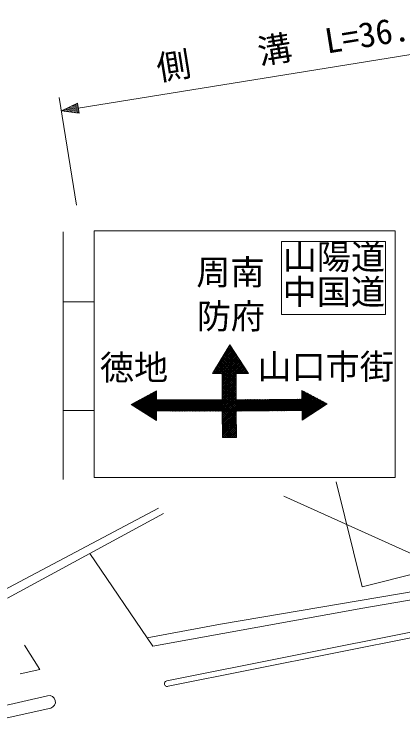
# Model space of a CAD drawing. Units: millimetres, scale not verified. Extents: x 40000 to 680000, y 20000 to 380000.
# Drawn here: x 162338 to 190792, y 293608 to 346366 of the extents above; entities that cross this region are included whole.
import ezdxf
from ezdxf.enums import TextEntityAlignment as Align

# ---------------------------------------------------------------- set-up
doc = ezdxf.new("R2010")
doc.units = ezdxf.units.MM
doc.header["$LTSCALE"] = 1000
doc.linetypes.add('CHAIN', pattern=[18.5, 12, -1.5, 3.5, -1.5])
for name, color, linetype, lineweight in [('M-BGD', 7, 'Continuous', 13), ('M-BMK', 2, 'CHAIN', 13), ('M-STR-HTXT', 7, 'Continuous', 13), ('M-STR-STRC', 7, 'Continuous', 13), ('M-STR-STRD', 7, 'Continuous', 13)]:
    doc.layers.add(name, color=color, linetype=linetype, lineweight=lineweight)
doc.styles.add('ＭＳ ゴシック', font='')
doc.styles.get('ＭＳ ゴシック').set_extended_font_data('MS Gothic')

msp = doc.modelspace()

# ---------------------------------------------------------------- linework, layer by layer
at = {"layer": 'M-BGD'}
for p, q in [((187817, 304433), (185928, 312115)), ((161514, 304164), (172893, 310193)), ((173260, 309795), (161835, 303612)), ((201448, 307820), (187817, 304433)), ((172475, 300084), (167857, 306871)), ((177435, 301706), (203057, 306042)), ((204779, 305734), (187887, 302881)), ((187887, 302881), (172475, 300084)), ((172062, 300691), (177435, 301706)), ((163077, 300170), (164200, 298371)), ((164200, 298371), (162766, 298069))]:
    msp.add_line(p, q, dxfattribs=at)
at = {"layer": 'M-BMK'}
msp.add_arc((316904, -460447), 762789, 94.21116, 100.83446, dxfattribs=at)
at = {"layer": 'M-STR-HTXT'}
for p, q in [((167023, 339492), (198867, 344624)), ((166902, 332385), (165630, 340280)), ((165789, 339293), (166963, 339862)), ((166728, 339748), (166975, 339788)), ((167082, 339122), (166963, 339862)), ((165789, 339293), (167023, 339492)), ((165789, 339293), (167082, 339122)), ((167011, 339566), (166023, 339407)), ((167035, 339418), (166047, 339259)), ((166258, 339520), (166999, 339640)), ((166306, 339224), (167047, 339344)), ((166987, 339714), (166493, 339634)), ((167058, 339270), (166565, 339190)), ((166824, 339156), (167070, 339196))]:
    msp.add_line(p, q, dxfattribs=at)
at = {"layer": 'M-STR-STRC'}
for p, q in [((165916, 330427), (165916, 312293)), ((168190, 330503), (168190, 312436)), ((168190, 330503), (190250, 330503)), ((190250, 330503), (190250, 312436)), ((181915, 324371), (181915, 329731)), ((181915, 329731), (189538, 329731)), ((189538, 329731), (189538, 324371)), ((165916, 325312), (168190, 325312)), ((189538, 324371), (181915, 324371)), ((177292, 320788), (178346, 321833)), ((177499, 321129), (178292, 321915)), ((177705, 321470), (178238, 321998)), ((177912, 321811), (178184, 322081)), ((179158, 320580), (177922, 321827)), ((178900, 320978), (177973, 321913)), ((178642, 321375), (178025, 321998)), ((178384, 321773), (178077, 322083)), ((178119, 322152), (178130, 322164)), ((176879, 320106), (178453, 321667)), ((176969, 320059), (178507, 321584)), ((177086, 320447), (178399, 321750)), ((177104, 320056), (178561, 321501)), ((177239, 320053), (178615, 321418)), ((177373, 320051), (178668, 321335)), ((178848, 320069), (177612, 321315)), ((178985, 320068), (177663, 321401)), ((179121, 320068), (177715, 321486)), ((179258, 320067), (177767, 321571)), ((179395, 320066), (177818, 321657)), ((179416, 320183), (177870, 321742)), ((178600, 319494), (177302, 320803)), ((178599, 319632), (177353, 320889)), ((178599, 319770), (177405, 320974)), ((178599, 319907), (177457, 321059)), ((177508, 320048), (178722, 321252)), ((178599, 320045), (177508, 321145)), ((177559, 319963), (178776, 321169)), ((178711, 320069), (177560, 321230)), ((177560, 319827), (178830, 321086)), ((177560, 319691), (178884, 321003)), ((177561, 319555), (178937, 320920)), ((177561, 319419), (178991, 320837)), ((177227, 320054), (176992, 320292)), ((177367, 320051), (177043, 320377)), ((177506, 320048), (177095, 320462)), ((178600, 319082), (177147, 320548)), ((178600, 319219), (177198, 320633)), ((178600, 319357), (177250, 320718)), ((177561, 319283), (179045, 320755)), ((177562, 319147), (179099, 320672)), ((178629, 320070), (179153, 320589)), ((178766, 320069), (179206, 320506)), ((178903, 320069), (179260, 320423)), ((179040, 320068), (179314, 320340)), ((179177, 320067), (179368, 320257)), ((176949, 320060), (176888, 320121)), ((177088, 320057), (176940, 320206)), ((178600, 318944), (177559, 319994)), ((178601, 318806), (177560, 319856)), ((178601, 318669), (177560, 319718)), ((177562, 319011), (178599, 320039)), ((177562, 318876), (178599, 319903)), ((177563, 318740), (178599, 319767)), ((179314, 320067), (179422, 320174)), ((179450, 320066), (179475, 320091)), ((178601, 318531), (177560, 319580)), ((178601, 318393), (177561, 319443)), ((178601, 318256), (177561, 319305)), ((177563, 318604), (178599, 319631)), ((177563, 318468), (178600, 319495)), ((177564, 318332), (178600, 319359)), ((177564, 318196), (178600, 319223)), ((172571, 318702), (171424, 317465)), ((172742, 318765), (171494, 317420)), ((172746, 318428), (172495, 318661)), ((172745, 318542), (172572, 318703)), ((172743, 318656), (172648, 318744)), ((172742, 318770), (172725, 318786)), ((178602, 318118), (177562, 319167)), ((178602, 317980), (177562, 319029)), ((178602, 317843), (177562, 318891)), ((178602, 317705), (177563, 318754)), ((177565, 318060), (178600, 319087)), ((177565, 317924), (178600, 318951)), ((177565, 317788), (178601, 318815)), ((177566, 317652), (178601, 318679)), ((183416, 318574), (183588, 318735)), ((183416, 318460), (183666, 318694)), ((183417, 318802), (183434, 318817)), ((183417, 318797), (184674, 317460)), ((183417, 318688), (183511, 318776)), ((183417, 318676), (184604, 317414)), ((183589, 318735), (184745, 317506)), ((171667, 318214), (171140, 317647)), ((171893, 318336), (171211, 317601)), ((172119, 318458), (171282, 317556)), ((172345, 318580), (171353, 317511)), ((172744, 318645), (171565, 317374)), ((172750, 317069), (171571, 318163)), ((172745, 318524), (171636, 317329)), ((172750, 317182), (171648, 318204)), ((172746, 318404), (171707, 317284)), ((172751, 317294), (171725, 318246)), ((172747, 318283), (171778, 317238)), ((172851, 317314), (171802, 318287)), ((172748, 318163), (171848, 317193)), ((172973, 317314), (171879, 318329)), ((172838, 318138), (171919, 317147)), ((173095, 317314), (171956, 318370)), ((172951, 318138), (171990, 317102)), ((173217, 317314), (172033, 318412)), ((173064, 318138), (172061, 317057)), ((173338, 317314), (172110, 318453)), ((173177, 318138), (172132, 317011)), ((173460, 317314), (172187, 318495)), ((173290, 318138), (172203, 316966)), ((173582, 317314), (172264, 318536)), ((173403, 318138), (172273, 316920)), ((172748, 318200), (172341, 318578)), ((172747, 318314), (172418, 318619)), ((173516, 318138), (172751, 317314)), ((173704, 317314), (172815, 318138)), ((173629, 318138), (172864, 317314)), ((173825, 317313), (172937, 318138)), ((173742, 318138), (172977, 317314)), ((173947, 317313), (173058, 318138)), ((173855, 318138), (173090, 317314)), ((174069, 317313), (173180, 318138)), ((173968, 318138), (173203, 317314)), ((174191, 317313), (173302, 318138)), ((174081, 318138), (173316, 317314)), ((174313, 317313), (173423, 318138)), ((174194, 318138), (173429, 317314)), ((174307, 318139), (173542, 317314)), ((174434, 317313), (173545, 318138)), ((174420, 318139), (173654, 317314)), ((174556, 317313), (173667, 318138)), ((174533, 318139), (173767, 317314)), ((174678, 317313), (173788, 318138)), ((174646, 318139), (173880, 317313)), ((174800, 317313), (173910, 318138)), ((174759, 318139), (173993, 317313)), ((174922, 317313), (174032, 318138)), ((174872, 318139), (174106, 317313)), ((175043, 317313), (174153, 318138)), ((174985, 318139), (174219, 317313)), ((175165, 317313), (174275, 318139)), ((175098, 318139), (174332, 317313)), ((175287, 317313), (174397, 318139)), ((175211, 318139), (174445, 317313)), ((175409, 317313), (174518, 318139)), ((175324, 318139), (174558, 317313)), ((175531, 317313), (174640, 318139)), ((175437, 318139), (174670, 317313)), ((175652, 317313), (174762, 318139)), ((175550, 318139), (174783, 317313)), ((175774, 317313), (174883, 318139)), ((175663, 318139), (174896, 317313)), ((175896, 317313), (175005, 318139)), ((175776, 318139), (175009, 317313)), ((175889, 318139), (175122, 317313)), ((176018, 317313), (175127, 318139)), ((176002, 318139), (175235, 317313)), ((176140, 317312), (175248, 318139)), ((176115, 318139), (175348, 317313)), ((176261, 317312), (175370, 318139)), ((176227, 318140), (175461, 317313)), ((176383, 317312), (175492, 318139)), ((176340, 318140), (175573, 317313)), ((176505, 317312), (175613, 318139)), ((176453, 318140), (175686, 317313)), ((176627, 317312), (175735, 318139)), ((176566, 318140), (175799, 317313)), ((176748, 317312), (175857, 318139)), ((176679, 318140), (175912, 317313)), ((176870, 317312), (175978, 318139)), ((176792, 318140), (176025, 317313)), ((176992, 317312), (176100, 318139)), ((176905, 318140), (176138, 317312)), ((177114, 317312), (176222, 318140)), ((177018, 318140), (176251, 317312)), ((177236, 317312), (176343, 318140)), ((177131, 318140), (176364, 317312)), ((177357, 317312), (176465, 318140)), ((177244, 318140), (176477, 317312)), ((177479, 317312), (176587, 318140)), ((177357, 318140), (176589, 317312)), ((177470, 318140), (176702, 317312)), ((177567, 317344), (176708, 318140)), ((177566, 317457), (176830, 318140)), ((177566, 317570), (176952, 318140)), ((177565, 317684), (177073, 318140)), ((177565, 317797), (177195, 318140)), ((177565, 317910), (177317, 318140)), ((177564, 318023), (177438, 318140)), ((177564, 318137), (177560, 318140)), ((178602, 317568), (177563, 318616)), ((178603, 317430), (177563, 318478)), ((178584, 317311), (177564, 318340)), ((178448, 317311), (177564, 318202)), ((177566, 317517), (178601, 318543)), ((177566, 317381), (178601, 318407)), ((177634, 317312), (178601, 318271)), ((177772, 317312), (178602, 318134)), ((178600, 318023), (178725, 318140)), ((178600, 318136), (178604, 318139)), ((178601, 317796), (178969, 318142)), ((178601, 317909), (178847, 318141)), ((178602, 317456), (179334, 318144)), ((178602, 317570), (179212, 318143)), ((178602, 317683), (179090, 318142)), ((178603, 317343), (179455, 318145)), ((178690, 317312), (179577, 318146)), ((178694, 318140), (179467, 317317)), ((178807, 318141), (179580, 317318)), ((178812, 317313), (179699, 318146)), ((178920, 318141), (179693, 317319)), ((178934, 317313), (179820, 318147)), ((179033, 318142), (179806, 317320)), ((179056, 317314), (179942, 318148)), ((179146, 318143), (179919, 317321)), ((179177, 317315), (180064, 318149)), ((179258, 318144), (180032, 317321)), ((179299, 317316), (180185, 318149)), ((179371, 318144), (180144, 317322)), ((179421, 317317), (180307, 318150)), ((179484, 318145), (180257, 317323)), ((179543, 317318), (180429, 318151)), ((179597, 318146), (180370, 317324)), ((179665, 317319), (180550, 318152)), ((179710, 318146), (180483, 317325)), ((179786, 317320), (180672, 318152)), ((179823, 318147), (180596, 317325)), ((179908, 317320), (180794, 318153)), ((179936, 318148), (180709, 317326)), ((180030, 317321), (180915, 318154)), ((180049, 318148), (180822, 317327)), ((180152, 317322), (181037, 318155)), ((180162, 318149), (180935, 317328)), ((180273, 317323), (181159, 318155)), ((180275, 318150), (181047, 317329)), ((180388, 318151), (181160, 317329)), ((180395, 317324), (181280, 318156)), ((180501, 318151), (181273, 317330)), ((180517, 317325), (181402, 318157)), ((180614, 318152), (181386, 317331)), ((180639, 317326), (181524, 318158)), ((180727, 318153), (181499, 317332)), ((180761, 317327), (181645, 318158)), ((180840, 318153), (181612, 317333)), ((180882, 317327), (181767, 318159)), ((180953, 318154), (181725, 317333)), ((181004, 317328), (181889, 318160)), ((181066, 318155), (181838, 317334)), ((181126, 317329), (182010, 318161)), ((181179, 318156), (181950, 317335)), ((181248, 317330), (182132, 318161)), ((181292, 318156), (182063, 317336)), ((181370, 317331), (182254, 318162)), ((181405, 318157), (182176, 317337)), ((181491, 317332), (182375, 318163)), ((181518, 318158), (182289, 317338)), ((181613, 317333), (182497, 318164)), ((181631, 318158), (182402, 317338)), ((181735, 317334), (182619, 318165)), ((181744, 318159), (182515, 317339)), ((181857, 317334), (182740, 318165)), ((181857, 318160), (182628, 317340)), ((181970, 318160), (182741, 317341)), ((181979, 317335), (182862, 318166)), ((182083, 318161), (182854, 317342)), ((182100, 317336), (182984, 318167)), ((182196, 318162), (182966, 317342)), ((182222, 317337), (183105, 318168)), ((182309, 318163), (183079, 317343)), ((182344, 317338), (183227, 318168)), ((182422, 318163), (183192, 317344)), ((182466, 317339), (183349, 318169)), ((182535, 318164), (183305, 317345)), ((182587, 317340), (183897, 318571)), ((182648, 318165), (183418, 317346)), ((182709, 317341), (183975, 318530)), ((182761, 318165), (183899, 316955)), ((182831, 317341), (184052, 318489)), ((182874, 318166), (183969, 317001)), ((182953, 317342), (184129, 318448)), ((182987, 318167), (184040, 317047)), ((183075, 317343), (184206, 318407)), ((183100, 318168), (184110, 317093)), ((183196, 317344), (184284, 318366)), ((183213, 318168), (184181, 317139)), ((183318, 317345), (184361, 318325)), ((183326, 318169), (184251, 317185)), ((183416, 318346), (183743, 318653)), ((183416, 318232), (183820, 318612)), ((183416, 318556), (184533, 317368)), ((183416, 318435), (184463, 317322)), ((183416, 318315), (184392, 317276)), ((183416, 318194), (184322, 317231)), ((183419, 317326), (184438, 318284)), ((183420, 317213), (184515, 318243)), ((183421, 317101), (184593, 318202)), ((183423, 316989), (184670, 318161)), ((183816, 318615), (184815, 317552)), ((184042, 318494), (184886, 317598)), ((184269, 318374), (184956, 317643)), ((184496, 318253), (185027, 317689)), ((184723, 318133), (185097, 317735)), ((170989, 317848), (170928, 317783)), ((171182, 317620), (170955, 317830)), ((171215, 317970), (170999, 317738)), ((171576, 317367), (171032, 317872)), ((171441, 318092), (171070, 317692)), ((171971, 317114), (171109, 317913)), ((172365, 316862), (171186, 317955)), ((172748, 316619), (171263, 317997)), ((172748, 316732), (171340, 318038)), ((172749, 316844), (171417, 318080)), ((172749, 316957), (171494, 318121)), ((177564, 318119), (176815, 317312)), ((177564, 317998), (176928, 317312)), ((177565, 317877), (177041, 317312)), ((177565, 317755), (177154, 317312)), ((177566, 317634), (177267, 317312)), ((178311, 317311), (177565, 318065)), ((178175, 317311), (177565, 317927)), ((178039, 317312), (177565, 317789)), ((177902, 317312), (177566, 317651)), ((177909, 317312), (178602, 317998)), ((178046, 317312), (178602, 317862)), ((178184, 317311), (178602, 317726)), ((178600, 318119), (179354, 317316)), ((178601, 317997), (179241, 317316)), ((178601, 317876), (179129, 317315)), ((178601, 317755), (179016, 317314)), ((178602, 317633), (178903, 317313)), ((183424, 316876), (184747, 318120)), ((183425, 316764), (184824, 318079)), ((183426, 316651), (184902, 318038)), ((183808, 316896), (184979, 317997)), ((184200, 317151), (185056, 317956)), ((184593, 317407), (185133, 317915)), ((184950, 318012), (185168, 317781)), ((184985, 317662), (185211, 317874)), ((185177, 317892), (185238, 317827)), ((165916, 317341), (168190, 317341)), ((172751, 317313), (172344, 316875)), ((172750, 317191), (172415, 316830)), ((177566, 317513), (177380, 317312)), ((177566, 317392), (177492, 317312)), ((177766, 317312), (177566, 317513)), ((177630, 317312), (177566, 317376)), ((178604, 316208), (177567, 317247)), ((177568, 317236), (177644, 317312)), ((177569, 317096), (177785, 317312)), ((178604, 316067), (177569, 317103)), ((177571, 316957), (177926, 317312)), ((177573, 316817), (178068, 317311)), ((177574, 316677), (178209, 317311)), ((177576, 316538), (178351, 317311)), ((177578, 316398), (178492, 317311)), ((177579, 316258), (178603, 317280)), ((177581, 316119), (178603, 317139)), ((178604, 316350), (177644, 317312)), ((178604, 316492), (177785, 317312)), ((178604, 316633), (177926, 317312)), ((178604, 316775), (178068, 317311)), ((178603, 316917), (178209, 317311)), ((178321, 317311), (178602, 317590)), ((178603, 317058), (178351, 317311)), ((178458, 317311), (178603, 317454)), ((178603, 317200), (178492, 317311)), ((178596, 317311), (178603, 317318)), ((178602, 317512), (178790, 317312)), ((178603, 317391), (178677, 317312)), ((183419, 317345), (183828, 316909)), ((183420, 317223), (183758, 316864)), ((183421, 317100), (183687, 316818)), ((172750, 317069), (172486, 316784)), ((172749, 316946), (172557, 316739)), ((172749, 316824), (172627, 316693)), ((172748, 316702), (172698, 316648)), ((178605, 315925), (177571, 316960)), ((178605, 315783), (177573, 316817)), ((178605, 315641), (177574, 316674)), ((177583, 315979), (178603, 316998)), ((177584, 315839), (178603, 316857)), ((177586, 315700), (178604, 316716)), ((177588, 315560), (178604, 316575)), ((183423, 316978), (183617, 316772)), ((183424, 316856), (183546, 316726)), ((183425, 316733), (183476, 316680)), ((178605, 315500), (177576, 316530)), ((178585, 315378), (177578, 316387)), ((178444, 315378), (177579, 316244)), ((178302, 315379), (177581, 316101)), ((177589, 315420), (178604, 316434)), ((177690, 315380), (178604, 316292)), ((177831, 315380), (178604, 316151)), ((178160, 315379), (177583, 315957)), ((178019, 315379), (177585, 315814)), ((177877, 315379), (177586, 315671)), ((177736, 315380), (177588, 315528)), ((177973, 315379), (178604, 316010)), ((178114, 315379), (178605, 315869)), ((178255, 315379), (178605, 315728)), ((178396, 315379), (178605, 315587)), ((177594, 315380), (177590, 315384)), ((178538, 315378), (178605, 315446)), ((190250, 312436), (168190, 312436)), ((182091, 311069), (200873, 302591))]:
    msp.add_line(p, q, dxfattribs=at)
for points in [[(177559, 320047), (176852, 320062), (178128, 322168), (179492, 320066), (178599, 320070), (178603, 317311), (177567, 317312)], [(172748, 318138), (172742, 318795), (170900, 317801), (172748, 316616), (172751, 317314), (177567, 317312), (177564, 318140)], [(183415, 318169), (183417, 318826), (185266, 317845), (183426, 316648), (183419, 317346), (178603, 317311), (178600, 318139)], [(177567, 317312), (178603, 317311), (178605, 315378), (177590, 315380)]]:
    msp.add_lwpolyline(points, close=True, dxfattribs=at)
at = {"layer": 'M-STR-STRD'}
for p, q in [((173509, 297536), (192665, 301377)), ((192730, 300962), (173607, 297149)), ((146321, 292195), (164773, 296457)), ((165000, 295556), (146498, 291362))]:
    msp.add_line(p, q, dxfattribs=at)
for centre, radius, start, end in [((173541, 297338), 200, 99.2751, 289.2539), ((164879, 296004), 465, 285.0911, 103.243), ((273795, -242139), 539465, 96.32948, 105.57325)]:
    msp.add_arc(centre, radius, start, end, dxfattribs=at)

# ---------------------------------------------------------------- texts
at = {"layer": 'M-STR-HTXT', "style": 'ＭＳ ゴシック'}
msp.add_text('側\u3000\u3000溝  L=36.1', height=1833, rotation=9.155, dxfattribs=at).set_placement((182865, 342551), align=Align.BOTTOM_CENTER)
at = {"layer": 'M-STR-STRC', "style": 'ＭＳ ゴシック'}
for s, p in [('山陽道', (185751, 327138)), ('周南', (178173, 326012)), ('中国道', (185751, 324573)), ('防府', (178203, 322791)), ('徳地', (171109, 319031)), ('山口市街', (185152, 319101))]:
    msp.add_text(s, height=1833, dxfattribs=at).set_placement(p, align=Align.BOTTOM_CENTER)

doc.saveas('drawing.dxf')
